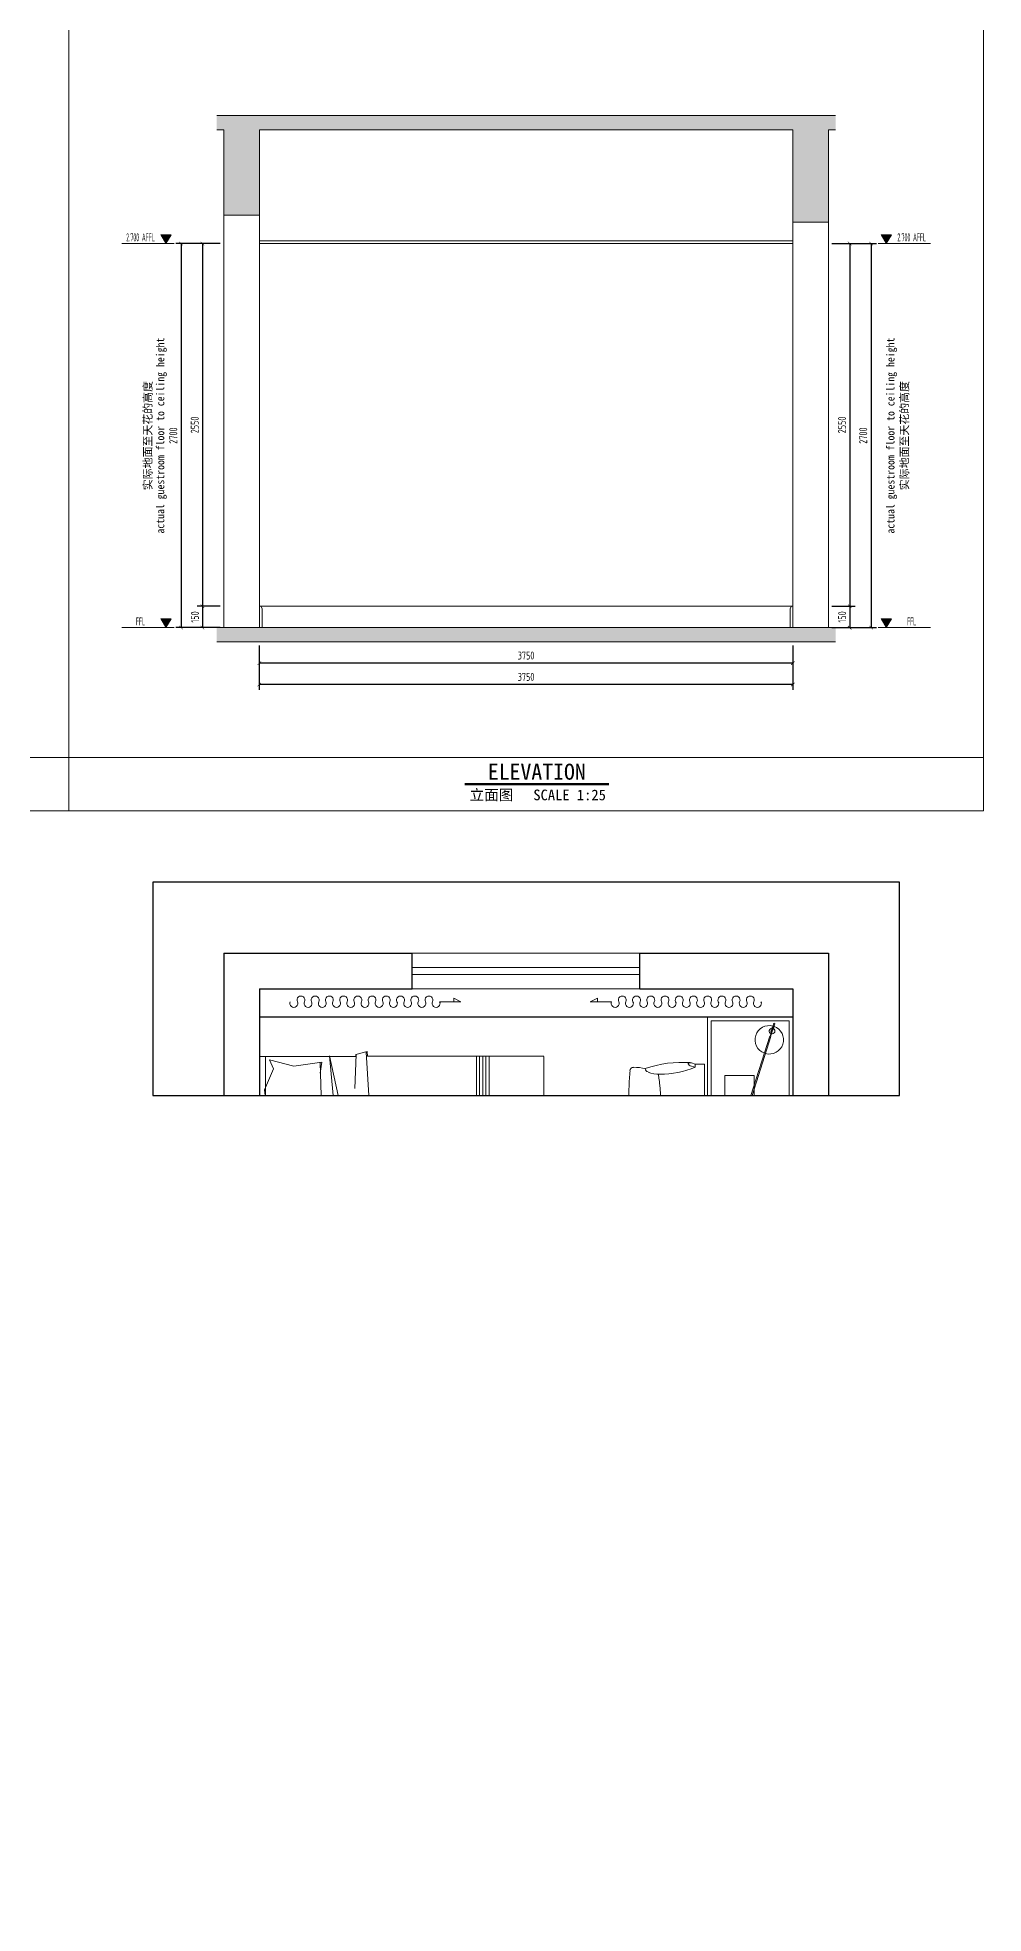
# Model space of a CAD drawing. Header units: millimetres. Extents: x 3162 to 221128, y -144913 to 11496.
# Drawn here: x 46529 to 53179, y -104629 to -91443 of the extents above; entities that cross this region are included whole.
import ezdxf
from ezdxf.enums import TextEntityAlignment as Align
from ezdxf.xclip import XClip

# ---------------------------------------------------------------- set-up
doc = ezdxf.new("R2010")
doc.units = ezdxf.units.MM
doc.header["$LTSCALE"] = 10
doc.header["$XCLIPFRAME"] = 2
doc.linetypes.add('DASH', pattern=[8.89, 6.35, -2.54])
doc.linetypes.add('HIDDEN', pattern=[9.525, 6.35, -3.175])
doc.layers.get('Defpoints').update_dxf_attribs({"color": 250})
for name, color, linetype, lineweight in [('Contour【轮廓线】', 94, 'Continuous', 0), ('Drawing【图框、表格】', 150, 'Continuous', 0), ('Elevation【立面图库】', 150, 'Continuous', 0), ('FC-Hatch【平面填充】', 250, 'Continuous', 0), ('FF-Curtain【平面窗帘】', 32, 'Continuous', 0), ('FF-Text【平面文字】', 2, 'Continuous', 0), ('FF-Win【窗】', 132, 'Continuous', 0), ('FF-【活动成品家具】', 51, 'Continuous', 0), ('Finish【完成面】', 2, 'Continuous', 0), ('Gray【中细线】', 8, 'Continuous', 0), ('Hidden【虚线】', 136, 'DASH', 0), ('RC-dimensions', 44, 'Continuous', 0), ('Wall【立面墙】', 252, 'Continuous', 0)]:
    doc.layers.add(name, color=color, linetype=linetype, lineweight=lineweight)
doc.layers.add('T-05天花灯具', color=4, linetype='Continuous')
doc.layers.add('WALL【墙体】', color=7, linetype='Continuous')
doc.styles.add('宋体', font='', dxfattribs={"width": 0.8})
doc.styles.add('尺寸标注', font='ARCHS.SHX', dxfattribs={"width": 0.8})
doc.styles.add('标高', font='ARCHS.SHX', dxfattribs={"width": 0.5})
doc.styles.add('线上图名', font='simhei.ttf')
doc.styles.add('线下图名', font='simhei.ttf')
doc.styles.get('宋体').set_extended_font_data('SimSun')
doc.dimstyles.new('海龙1：25', dxfattribs={"dimscale": 25, "dimtxt": 2.25, "dimasz": 1, "dimexe": 1.5, "dimexo": 1, "dimgap": 1, "dimtad": 1, "dimdec": 0, "dimrnd": 5, "dimdsep": 46, "dimtxsty": '尺寸标注', "dimblk": 'ARCHTICK', "dimblk1": 'ARCHTICK', "dimblk2": 'ARCHTICK', "dimcen": 1, "dimclrd": 44, "dimclre": 44, "dimclrt": 2, "dimadec": 0, "dimazin": 0, "dimtfac": 1, "dimtdec": 0, "dimtix": 1, "dimtmove": 2, "dimatfit": 3, "dimldrblk": 'hl_arrow2', "dimfxl": 5, "dimfxlon": 1, "dimarcsym": 0})
pattern_1 = [(225, (0, 0), (35.35534, -35.35534), []), (230, (0, 0), (-71.726018, 6.275218), [7.5, -82.5]), (175, (0, 0), (13.87511, -75.219228), [6, -66]), (280.4514, (-5.98, 0.52), (-57.85092, -68.94393), [6.374, -70.1142]), (226.1842, (-2e-15, -20), (-106.724086, 16.55189), [11.25, -123.75]), (276.6356, (-8.89, -18.62), (-93.46626, -97.41178), [9.56105, -105.1713]), (171.1842, (-2e-15, -20), (-93.46618, -97.41189), [9, -99]), (201, (-10, -15), (-59.690703, 40.261893), [7.5, -82.5]), (146, (-10, -15), (-24.33156, -72.515006), [6, -66]), (251.4514, (-14.974, -11.645), (-84.022234, -32.253037), [6.374, -70.1142]), (217.5, (0, 0), (-1.2159855, -33.2893854), [0.5, -65.2, 0.5, -67, 0.5, -66.25]), (187.5, (0, 0), (-26.306954, -39.441171), [0.5, -38.2, 0.5, -63.7, 0.5, -25.25]), (147.5, (22.3, -3e-15), (-53.3822436, 2.255487), [0.5, -25, 0.5, -78, 0.5, -103.5]), (137.5, (32.3, -4e-15), (-58.318617, -10.010498), [0.5, -32.5, 0.5, -51.8, 0.5, -73.5])]

# ---------------------------------------------------------------- blocks, each defined once
blk = doc.blocks.new('*U1186')
at = {"color": 2, "linetype": 'Continuous'}
blk.add_lwpolyline([(-17.26, 0, 0.7, 0.7, 0), (23.26, 0, 0.75, 0.75, 0)], format="xyseb", dxfattribs=at)
at = {"color": 2, "style": '线上图名', "flags": 8}
blk.add_attdef('EXISTING_PLAN', text='', height=4.5, dxfattribs=at).set_placement((3, 1.27), align=Align.CENTER)
at = {"color": 2, "style": '线下图名', "flags": 8}
blk.add_attdef('图名1', text='', height=3, dxfattribs=at).set_placement((-15.86, -1.5), align=Align.TOP_LEFT)
blk.add_attdef('比例1', text='', height=3, dxfattribs=at).set_placement((22.44, -1.5), align=Align.TOP_RIGHT)
blk = doc.blocks.new('海龙工具_踢脚线')
blk.add_lwpolyline([(20, 0), (20, 90), (10, 100), (0, 100)])
blk = doc.blocks.new('_ArchTick')
at = {"color": 2, "linetype": 'ByBlock', "const_width": 0.15}
blk.add_lwpolyline([(-0.5, -0.5), (0.5, 0.5)], dxfattribs=at)
blk = doc.blocks.new('*D1355')
at = {"layer": 'Defpoints', "color": 0, "transparency": 16777216}
for p in [(47838, -92891), (47688, -95441), (47838, -95441)]:
    blk.add_point(p, dxfattribs=at)
at = {"layer": 'RC-dimensions', "color": 44, "lineweight": -2, "transparency": 16777216}
for p, q in [((47813, -92891), (47651, -92891)), ((47688, -92891), (47688, -95441)), ((47813, -95441), (47651, -95441))]:
    blk.add_line(p, q, dxfattribs=at)
at = {"layer": 'RC-dimensions', "color": 44, "lineweight": -2, "transparency": 16777216, "xscale": 25, "yscale": 25, "zscale": 25}
for p, rotation in [((47688, -92891), 90), ((47688, -95441), 270)]:
    blk.add_blockref('_ArchTick', p, dxfattribs=dict(at, rotation=rotation))
at = {"layer": 'RC-dimensions', "color": 2, "transparency": 16777216, "insert": (47634, -94166), "char_height": 56.2, "attachment_point": 5, "rotation": 90, "style": '尺寸标注'}
blk.add_mtext('2550', dxfattribs=at)
blk = doc.blocks.new('hl_arrow2')
at = {"color": 2}
blk.add_line((-0.22, 0), (-1, 0), dxfattribs=at)
blk.add_lwpolyline([(-0.22, 0), (-0.86, -0.69), (-0.65, -0.86), (0, 0), (-0.65, 0.86), (-0.86, 0.69)], close=True, dxfattribs=at)
for points in [[(-0.86, 0.69), (-0.65, 0.86), (-0.22, 0), (0, 0)], [(-0.86, -0.69), (-0.65, -0.86), (-0.22, 0), (0, 0)]]:
    blk.add_solid(points, dxfattribs=at)
blk = doc.blocks.new('*D1356')
at = {"layer": 'Defpoints', "color": 0, "transparency": 16777216}
for p in [(47838, -95441), (47688, -95591), (47838, -95591)]:
    blk.add_point(p, dxfattribs=at)
at = {"layer": 'RC-dimensions', "color": 44, "lineweight": -2, "transparency": 16777216}
for p, q in [((47813, -95441), (47651, -95441)), ((47688, -95441), (47688, -95591)), ((47813, -95591), (47651, -95591))]:
    blk.add_line(p, q, dxfattribs=at)
at = {"layer": 'RC-dimensions', "color": 44, "lineweight": -2, "transparency": 16777216, "xscale": 25, "yscale": 25, "zscale": 25}
for p, rotation in [((47688, -95441), 90), ((47688, -95591), 270)]:
    blk.add_blockref('_ArchTick', p, dxfattribs=dict(at, rotation=rotation))
at = {"layer": 'RC-dimensions', "color": 2, "transparency": 16777216, "insert": (47635, -95516), "char_height": 56.2, "attachment_point": 5, "rotation": 90, "style": '尺寸标注'}
blk.add_mtext('150', dxfattribs=at)
blk = doc.blocks.new('*D1357')
at = {"layer": 'Defpoints', "color": 0, "transparency": 16777216}
for p in [(47838, -92891), (47538, -95591), (47838, -95591)]:
    blk.add_point(p, dxfattribs=at)
at = {"layer": 'RC-dimensions', "color": 44, "lineweight": -2, "transparency": 16777216}
for p, q in [((47663, -92891), (47501, -92891)), ((47538, -92891), (47538, -95591)), ((47663, -95591), (47501, -95591))]:
    blk.add_line(p, q, dxfattribs=at)
at = {"layer": 'RC-dimensions', "color": 44, "lineweight": -2, "transparency": 16777216, "xscale": 25, "yscale": 25, "zscale": 25}
for p, rotation in [((47538, -92891), 90), ((47538, -95591), 270)]:
    blk.add_blockref('_ArchTick', p, dxfattribs=dict(at, rotation=rotation))
at = {"layer": 'RC-dimensions', "color": 2, "transparency": 16777216, "insert": (47483, -94241), "char_height": 56.2, "attachment_point": 5, "rotation": 90, "style": '尺寸标注'}
blk.add_mtext('2700', dxfattribs=at)
blk = doc.blocks.new('海龍_立面标识')
at = {"style": '宋体', "width": 0.9, "flags": 8}
blk.add_attdef('FLOOR_HEIGHT', text='', height=2.25, rotation=90, dxfattribs=at).set_placement((0, 0), align=Align.CENTER)
at = {"style": '宋体', "flags": 8}
blk.add_attdef('HEIGHT', text='', height=2.25, rotation=90, dxfattribs=at).set_placement((-3.5, 0), align=Align.CENTER)
blk = doc.blocks.new('hl_Elevation-A2')
blk.add_hatch(color=150).paths.add_polyline_path([(3.74, 2.47), (2.27, 0), (0.8, 2.47)])
at = {"color": 150}
blk.add_line((0, 0), (14.67, 0), dxfattribs=at)
blk.add_lwpolyline([(3.74, 2.47), (2.27, 0), (0.8, 2.47)], close=True, dxfattribs=at)
at = {"color": 2, "style": '标高', "width": 0.8, "flags": 8}
blk.add_attdef('HEIGHT', text='', height=2.25, dxfattribs=at).set_placement((9.42, 1.75), align=Align.MIDDLE_CENTER)
blk = doc.blocks.new('*D1358')
at = {"layer": 'Defpoints', "color": 0, "transparency": 16777216}
for p in [(52088, -92891), (52088, -95441), (52238, -95441)]:
    blk.add_point(p, dxfattribs=at)
at = {"layer": 'RC-dimensions', "color": 44, "lineweight": -2, "transparency": 16777216}
for p, q in [((52113, -92891), (52276, -92891)), ((52238, -92891), (52238, -95441)), ((52113, -95441), (52276, -95441))]:
    blk.add_line(p, q, dxfattribs=at)
at = {"layer": 'RC-dimensions', "color": 44, "lineweight": -2, "transparency": 16777216, "xscale": 25, "yscale": 25, "zscale": 25}
for p, rotation in [((52238, -92891), 90), ((52238, -95441), 270)]:
    blk.add_blockref('_ArchTick', p, dxfattribs=dict(at, rotation=rotation))
at = {"layer": 'RC-dimensions', "color": 2, "transparency": 16777216, "insert": (52184, -94166), "char_height": 56.2, "attachment_point": 5, "rotation": 90, "style": '尺寸标注'}
blk.add_mtext('2550', dxfattribs=at)
blk = doc.blocks.new('*D1359')
at = {"layer": 'Defpoints', "color": 0, "transparency": 16777216}
for p in [(52088, -95441), (52088, -95591), (52238, -95591)]:
    blk.add_point(p, dxfattribs=at)
at = {"layer": 'RC-dimensions', "color": 44, "lineweight": -2, "transparency": 16777216}
for p, q in [((52113, -95441), (52276, -95441)), ((52238, -95441), (52238, -95591)), ((52113, -95591), (52276, -95591))]:
    blk.add_line(p, q, dxfattribs=at)
at = {"layer": 'RC-dimensions', "color": 44, "lineweight": -2, "transparency": 16777216, "xscale": 25, "yscale": 25, "zscale": 25}
for p, rotation in [((52238, -95441), 90), ((52238, -95591), 270)]:
    blk.add_blockref('_ArchTick', p, dxfattribs=dict(at, rotation=rotation))
at = {"layer": 'RC-dimensions', "color": 2, "transparency": 16777216, "insert": (52185, -95516), "char_height": 56.2, "attachment_point": 5, "rotation": 90, "style": '尺寸标注'}
blk.add_mtext('150', dxfattribs=at)
blk = doc.blocks.new('*D1360')
at = {"layer": 'Defpoints', "color": 0, "transparency": 16777216}
for p in [(52088, -92891), (52088, -95591), (52388, -95591)]:
    blk.add_point(p, dxfattribs=at)
at = {"layer": 'RC-dimensions', "color": 44, "lineweight": -2, "transparency": 16777216}
for p, q in [((52263, -92891), (52426, -92891)), ((52388, -92891), (52388, -95591)), ((52263, -95591), (52426, -95591))]:
    blk.add_line(p, q, dxfattribs=at)
at = {"layer": 'RC-dimensions', "color": 44, "lineweight": -2, "transparency": 16777216, "xscale": 25, "yscale": 25, "zscale": 25}
for p, rotation in [((52388, -92891), 90), ((52388, -95591), 270)]:
    blk.add_blockref('_ArchTick', p, dxfattribs=dict(at, rotation=rotation))
at = {"layer": 'RC-dimensions', "color": 2, "transparency": 16777216, "insert": (52333, -94241), "char_height": 56.2, "attachment_point": 5, "rotation": 90, "style": '尺寸标注'}
blk.add_mtext('2700', dxfattribs=at)
blk = doc.blocks.new('*D1361')
at = {"layer": 'Defpoints', "color": 0, "transparency": 16777216}
for p in [(48088, -95691), (51838, -95691), (48088, -95841)]:
    blk.add_point(p, dxfattribs=at)
at = {"layer": 'RC-dimensions', "color": 44, "lineweight": -2, "transparency": 16777216}
for p, q in [((48088, -95716), (48088, -95879)), ((51838, -95716), (51838, -95879)), ((51838, -95841), (48088, -95841))]:
    blk.add_line(p, q, dxfattribs=at)
at = {"layer": 'RC-dimensions', "color": 44, "lineweight": -2, "transparency": 16777216, "xscale": 25, "yscale": 25, "zscale": 25, "rotation": 180}
blk.add_blockref('_ArchTick', (48088, -95841), dxfattribs=at)
at = {"layer": 'RC-dimensions', "color": 44, "lineweight": -2, "transparency": 16777216, "xscale": 25, "yscale": 25, "zscale": 25}
blk.add_blockref('_ArchTick', (51838, -95841), dxfattribs=at)
at = {"layer": 'RC-dimensions', "color": 2, "transparency": 16777216, "insert": (49963, -95787), "char_height": 56.2, "attachment_point": 5, "style": '尺寸标注'}
blk.add_mtext('3750', dxfattribs=at)
blk = doc.blocks.new('*D1362')
at = {"layer": 'Defpoints', "color": 0, "transparency": 16777216}
for p in [(48088, -95691), (51838, -95691), (48088, -95991)]:
    blk.add_point(p, dxfattribs=at)
at = {"layer": 'RC-dimensions', "color": 44, "lineweight": -2, "transparency": 16777216}
for p, q in [((48088, -95866), (48088, -96029)), ((51838, -95991), (48088, -95991)), ((51838, -95866), (51838, -96029))]:
    blk.add_line(p, q, dxfattribs=at)
at = {"layer": 'RC-dimensions', "color": 44, "lineweight": -2, "transparency": 16777216, "xscale": 25, "yscale": 25, "zscale": 25, "rotation": 180}
blk.add_blockref('_ArchTick', (48088, -95991), dxfattribs=at)
at = {"layer": 'RC-dimensions', "color": 44, "lineweight": -2, "transparency": 16777216, "xscale": 25, "yscale": 25, "zscale": 25}
blk.add_blockref('_ArchTick', (51838, -95991), dxfattribs=at)
at = {"layer": 'RC-dimensions', "color": 2, "transparency": 16777216, "insert": (49963, -95937), "char_height": 56.2, "attachment_point": 5, "style": '尺寸标注'}
blk.add_mtext('3750', dxfattribs=at)
blk = doc.blocks.new('1500平10100181')
at = {"ltscale": 300}
for p, q in [((-1271, 992), (-771, 992)), ((-1271, 492), (-1271, 992)), ((-771, 992), (-771, 492)), ((-749, 1000), (603, 1000)), ((-749, 1000), (-749, 374)), ((603, 1000), (603, 321)), ((603, 1000), (603, 346)), ((-771, 492), (-1271, 492)), ((-1271, 492), (-771, 492)), ((-749, 374), (-776, 312)), ((-776, 312), (-740, 258)), ((-749, 271), (-749, -1000)), ((639, 243), (606, 240)), ((606, 240), (606, -1000)), ((-749, -1000), (603, -1000)), ((603, -1000), (-749, -1000))]:
    blk.add_line(p, q, dxfattribs=at)
at = {"color": 8}
for p, q in [((-1021, 967), (-1021, 516)), ((-771, 492), (-771, 992)), ((-749, 958), (603, 958)), ((-570, 911), (-278, 946)), ((-278, 946), (-138, 884)), ((-39, 937), (32, 893)), ((-39, 937), (77, 928)), ((-39, 902), (-39, 937)), ((77, 928), (369, 964)), ((369, 964), (517, 902)), ((517, 902), (580, 928)), ((580, 928), (535, 759)), ((-686, 884), (-686, 920)), ((-686, 920), (-615, 875)), ((-686, 920), (-570, 911)), ((-668, 669), (-686, 884)), ((-138, 884), (-75, 911)), ((-75, 911), (-120, 741)), ((-21, 687), (-39, 902)), ((-1255, 742), (-787, 742)), ((-704, 535), (-668, 669)), ((-120, 741), (-93, 544)), ((-57, 552), (-21, 687)), ((535, 759), (562, 562)), ((-633, 544), (-704, 535)), ((-606, 587), (-703, 538)), ((-516, 544), (-633, 544)), ((-156, 553), (-516, 544)), ((-93, 544), (-156, 553)), ((14, 562), (-94, 548)), ((17, 589), (-73, 544)), ((131, 562), (14, 562)), ((561, 572), (131, 562)), ((486, 573), (486, 571)), ((562, 562), (486, 573)), ((-749, 383), (607, 508)), ((607, 508), (-48, 365)), ((-740, 258), (172, 347)), ((378, 329), (616, 320)), ((603, 346), (603, 321)), ((603, 321), (616, 321)), ((616, 321), (639, 243)), ((634, 249), (-740, 168)), ((-740, 168), (-361, 213)), ((-321, -1000), (-321, 187)), ((-300, -1000), (-300, 188)), ((-276, -1000), (-276, 189)), ((-255, -1000), (-255, 190)), ((-231, -1000), (-231, 191)), ((230, -1000), (230, 228)), ((251, -1000), (251, 229)), ((275, -1000), (275, 230)), ((295, -1000), (295, 231)), ((319, -1000), (319, 233)), ((-749, -526), (603, -526)), ((-749, -547), (603, -547)), ((-749, -571), (603, -571)), ((-749, -592), (603, -592)), ((-749, -616), (603, -616))]:
    blk.add_line(p, q, dxfattribs=at)
for radius in [175, 72.2]:
    blk.add_circle((-1021, 742), radius, dxfattribs=at)
blk = doc.blocks.new('hlw_3_1600_250')
for p, q in [((-0.5, 0.078125), (0.5, 0.078125)), ((-0.5, -0.078125), (0.5, -0.078125))]:
    blk.add_line(p, q)
at = {"linetype": 'HIDDEN', "ltscale": 15}
for p, q in [((-0.5, 0.015625), (0.5, 0.015625)), ((-0.5, -0.015625), (0.5, -0.015625))]:
    blk.add_line(p, q, dxfattribs=at)
blk = doc.blocks.new('tasklight')
at = {"color": 251}
for p, q in [((458, 270), (496, 282)), ((459, 266), (497, 278)), ((475, 265), (527, 282)), ((488, 282), (493, 284)), ((489, 280), (488, 282)), ((492, 271), (490, 275)), ((493, 282), (493, 284)), ((496, 272), (495, 277)), ((497, 278), (496, 282)), ((-25, 96), (440, 243)), ((-23, 89), (443, 235)), ((471, 227), (509, 239)), ((473, 223), (511, 235)), ((484, 237), (536, 253)), ((501, 242), (502, 237)), ((504, 230), (509, 232)), ((504, 232), (504, 230)), ((505, 243), (507, 239)), ((508, 234), (509, 232)), ((509, 239), (511, 235)), ((-116, 68), (-71, 82)), ((-113, 60), (-116, 68)), ((-113, 60), (-68, 74)), ((-96, 72), (-24, 94)), ((-95, 68), (-96, 72)), ((-95, 68), (-23, 91)), ((-72, 85), (-56, 90)), ((-71, 82), (-72, 85)), ((-56, 87), (-71, 82)), ((-71, 82), (-70, 80)), ((-69, 76), (-68, 74)), ((-67, 81), (-68, 83)), ((-58, 84), (-58, 86)), ((-56, 87), (-56, 90)), ((-23, 89), (-25, 96))]:
    blk.add_line(p, q, dxfattribs=at)
for radius in [35, 15]:
    blk.add_circle((572, 280), radius, dxfattribs=at)
for centre, radius, start, end in [((465, 246), 25, 107.4853, 287.4853), ((465, 246), 20, 107.4853, 287.4853), ((479, 251), 15, 107.4853, 287.4853), ((572, 280), 70, 209.8589, 185.1116), ((572, 280), 45, 178.014, 216.9565), ((0, 100), 100, 19.7777, 195.1928), ((0, 100), 100, 199.7777, 15.1928), ((-62, 80), 20, 209.0222, 185.9483)]:
    blk.add_arc(centre, radius, start, end, dxfattribs=at)
blk = doc.blocks.new('海龙_04090929')
at = {"color": 0, "linetype": 'ByBlock'}
for p, q in [((-279, -136, 0), (-271, -110, 0)), ((-271, -110, 0), (-271, -45, 0)), ((271, -45, 0), (-271, -45, 0)), ((-271, -110, 0), (-250, -109, 0)), ((-271, -110, 0), (-250, -109, 0)), ((-250, -109, 0), (-258, -144, 0)), ((-250, -109, 0), (-258, -144, 0)), ((250, -109, 0), (258, -144, 0)), ((271, -109, 0), (250, -109, 0)), ((250, -109, 0), (258, -144, 0)), ((271, -109, 0), (250, -109, 0)), ((271, -109, 0), (271, -45, 0)), ((279, -135, 0), (271, -109, 0))]:
    blk.add_line(p, q, dxfattribs=at)
at = {"ltscale": 500}
blk.add_lwpolyline([(600, 577), (600, -23), (-600, -23), (-600, 577)], close=True, dxfattribs=at)
at = {"color": 251}
for points in [[(575, 552), (575, 2), (-575, 2), (-575, 552)], [(484, 61), (234, 61), (234, 411), (484, 411)], [(-190, 305), (190, 305), (190, 98), (-190, 98)]]:
    blk.add_lwpolyline(points, close=True, dxfattribs=at)
blk.add_lwpolyline([(281, 411), (281, 454), (531, 454), (531, 104), (484, 104)], dxfattribs=at)
at = {"color": 0, "linetype": 'ByBlock'}
for centre, radius, start, end in [((-825, -356, 0), 626, 359.8413, 23.2355), ((-825, -356, 0), 626, 359.8413, 23.2355), ((826, -354, 0), 626, 156.949, 180.3432), ((826, -354, 0), 626, 156.949, 180.3432), ((490, -202, 0), 773, 175.8034, 199.5327), ((-255, -145, 0), 25.4, 158.9901, 180.625), ((-255, -145, 0), 25.4, 180.625, 200.6267), ((-255, -145, 0), 25.4, 180.625, 200.6267), ((-273, -152, 0), 6.35, 200.6267, 296.646), ((-273, -152, 0), 6.35, 200.6267, 296.646), ((-282, -135, 0), 25.4, 296.646, 338.2826), ((-282, -135, 0), 25.4, 296.646, 338.2826), ((-490, -204, 0), 773, 340.6518, 4.3811), ((282, -134, 0), 25.4, 201.9019, 243.5385), ((282, -134, 0), 25.4, 201.9019, 243.5385), ((273, -151, 0), 6.35, 243.5385, 339.5578), ((273, -151, 0), 6.35, 243.5385, 339.5578), ((256, -144, 0), 25.4, 359.5595, 21.1944), ((256, -144, 0), 25.4, 339.5578, 359.5595), ((256, -144, 0), 25.4, 339.5578, 359.5595), ((-411, -361, 0), 212, 337.8885, 0.9101), ((-411, -361, 0), 212, 337.8885, 0.9101), ((2, -1560, 0), 1208, 80.5641, 99.6204), ((2, -1560, 0), 1208, 80.5641, 99.6204), ((412, -360, 0), 212, 179.2744, 202.296), ((412, -360, 0), 212, 179.2744, 202.296), ((134, -546, 0), 382, 167.1139, 179.4864), ((-240, -435, 0), 25.4, 273.3566, 346.6742), ((-240, -435, 0), 25.4, 273.3566, 346.6742), ((241, -435, 0), 25.4, 193.5103, 266.8279), ((241, -435, 0), 25.4, 193.5103, 266.8279), ((-132, -546, 0), 382, 0.6981, 13.0706), ((-222, -543, 0), 25.4, 179.5077, 265.2204), ((-3, 2077, 0), 2654, 265.2204, 274.9641), ((224, -542, 0), 25.4, 274.9641, 0.6768)]:
    blk.add_arc(centre, radius, start, end, dxfattribs=at)
at = {"color": 251, "extrusion": (-2.3211e-12, 1.2757e-12, -1), "zscale": -1, "rotation": 180.1031689503806}
blk.add_blockref('tasklight', (441, 511, 0), dxfattribs=at)
blk = doc.blocks.new('海龙_08067598')
at = {"layer": 'Defpoints'}
blk.add_line((-2925, 1875), (-2925, -1875), dxfattribs=at)
at = {"layer": 'FF-Curtain【平面窗帘】'}
for points in [[(-3034, 1651, -1.6), (-3034, 1601, 1.6), (-3034, 1551, -1.6), (-3034, 1501, 1.6), (-3034, 1451, -1.6), (-3034, 1401, 1.6), (-3034, 1351, -1.6), (-3034, 1301, 1.6), (-3034, 1251, -1.6), (-3034, 1201, 1.6), (-3034, 1151, -1.6), (-3034, 1101, 1.6), (-3034, 1051, -1.6), (-3034, 1001, 1.6), (-3034, 951, -1.6), (-3034, 901, 1.6), (-3034, 851, -1.6), (-3034, 801, 1.6), (-3034, 751, -1.6), (-3034, 701, 1.6), (-3034, 651, -1.6), (-3034, 601), (-3034, 551), (-3034, 501), (-3034, 451), (-3059, 501), (-3034, 501)], [(-3034, -1658, 1.6), (-3034, -1608, -1.6), (-3034, -1558, 1.6), (-3034, -1508, -1.6), (-3034, -1458, 1.6), (-3034, -1408, -1.6), (-3034, -1358, 1.6), (-3034, -1308, -1.6), (-3034, -1258, 1.6), (-3034, -1208, -1.6), (-3034, -1158, 1.6), (-3034, -1108, -1.6), (-3034, -1058, 1.6), (-3034, -1008, -1.6), (-3034, -958, 1.6), (-3034, -908, -1.6), (-3034, -858, 1.6), (-3034, -808, -1.6), (-3034, -758, 1.6), (-3034, -708, -1.6), (-3034, -658, 1.6), (-3034, -608), (-3034, -558), (-3034, -508), (-3034, -458), (-3059, -508), (-3034, -508)]]:
    blk.add_lwpolyline(points, format="xyb", dxfattribs=at)
at = {"layer": 'WALL【墙体】'}
for p, q in [((-3375, 800), (-3375, 2125)), ((-3375, 2125), (3125, 2125)), ((-3125, 800), (-3125, 1875)), ((-3125, 1875), (3125, 1875)), ((-3125, 800), (-3375, 800)), ((-3375, -2125), (-3375, -800)), ((-3125, -800), (-3375, -800)), ((-3125, -1875), (-3125, -800)), ((-3125, -1875), (3125, -1875)), ((-3375, -2125), (3375, -2125))]:
    blk.add_line(p, q, dxfattribs=at)
at = {"layer": 'FF-Win【窗】', "xscale": 1600, "yscale": 1600, "zscale": 1600, "rotation": 90}
blk.add_blockref('hlw_3_1600_250', (-3250, 0), dxfattribs=at)
at = {"layer": 'FF-【活动成品家具】'}
blk.add_blockref('海龙_04090929', (-2325, 1298), dxfattribs=at)
at = {"layer": 'FF-【活动成品家具】', "rotation": 180}
blk.add_blockref('1500平10100181', (-2046, -875), dxfattribs=at)

msp = doc.modelspace()

# ---------------------------------------------------------------- hatches: boundary and pattern name
at = {"layer": 'FC-Hatch【平面填充】'}
h = msp.add_hatch(dxfattribs=at)
h.set_pattern_fill('钢筋混凝土', color=256, scale=50, angle=180, style=0, pattern_type=2)
h.set_pattern_definition(pattern_1)
h.paths.add_polyline_path([(47788.5, -91991.1), (52138.5, -91991.1), (52138.5, -92091.1), (52088.5, -92091.1), (52088.5, -92741.1), (51838.5, -92741.1), (51838.5, -92091.1), (48088.5, -92091.1), (48088.5, -92691.1), (47838.5, -92691.1), (47838.5, -92091.1), (47788.5, -92091.1)])
h = msp.add_hatch(dxfattribs=at)
h.set_pattern_fill('钢筋混凝土', color=256, scale=50, angle=180, style=0, pattern_type=2)
h.set_pattern_definition(pattern_1)
h.paths.add_polyline_path([(47788.5, -95691.1), (47788.5, -95591.1), (52138.5, -95591.1), (52138.5, -95691.1)])

# ---------------------------------------------------------------- linework, layer by layer
at = {"layer": 'Contour【轮廓线】'}
msp.add_line((48088.5, -95441.1), (51838.5, -95441.1), dxfattribs=at)
at = {"layer": 'Drawing【图框、表格】'}
msp.add_line((46748.4, -96879.3), (46748.4, -85476.6), dxfattribs=at)
for points in [[(37818.3, -96879.3), (37818.3, -85476.6), (53178.5, -85476.6), (53178.5, -96879.3)], [(37818.3, -96879.3), (37818.3, -85476.6), (53178.5, -85476.6), (53178.5, -96879.3)], [(37818.3, -96879.3), (37818.3, -96504.3), (53178.5, -96504.3), (53178.5, -96879.3)]]:
    msp.add_lwpolyline(points, close=True, dxfattribs=at)
at = {"layer": 'Finish【完成面】'}
for p, q in [((48088.5, -92891.1), (48088.5, -95591.1)), ((51838.5, -92891.1), (48088.5, -92891.1)), ((51838.5, -92891.1), (51838.5, -95591.1)), ((48088.5, -95591.1), (51838.5, -95591.1))]:
    msp.add_line(p, q, dxfattribs=at)
at = {"layer": 'Gray【中细线】'}
msp.add_line((51838.5, -92871.1), (48088.5, -92871.1), dxfattribs=at)
at = {"layer": 'Hidden【虚线】'}
msp.add_lwpolyline([(47338.5, -97379.3), (47338.5, -98879.3), (52588.5, -98879.3), (52588.5, -97379.3)], close=True, dxfattribs=at)
at = {"layer": 'Wall【立面墙】'}
msp.add_line((52138.5, -91991.1), (47788.5, -91991.1), dxfattribs=at)
msp.add_lwpolyline([(52138.5, -92091.1), (52088.5, -92091.1), (52088.5, -92741.1), (51838.5, -92741.1), (51838.5, -92091.1), (48088.5, -92091.1), (48088.5, -92691.1), (47838.5, -92691.1), (47838.5, -92091.1), (47788.5, -92091.1)], dxfattribs=at)
for points in [[(48088.5, -95591.1), (48088.5, -92691.1), (47838.5, -92691.1), (47838.5, -95591.1)], [(51838.5, -95591.1), (51838.5, -92741.1), (52088.5, -92741.1), (52088.5, -95591.1)], [(47788.5, -95591.1), (47788.5, -95591.1), (52138.5, -95591.1), (52138.5, -95591.1)], [(47788.5, -95691.1), (47788.5, -95691.1), (52138.5, -95691.1), (52138.5, -95691.1)]]:
    msp.add_lwpolyline(points, close=True, dxfattribs=at)

# ---------------------------------------------------------------- block references
at = {"layer": 'Contour【轮廓线】', "yscale": 1.5}
msp.add_blockref('海龙工具_踢脚线', (48088.5, -95591.1), dxfattribs=at)
at = {"layer": 'Contour【轮廓线】', "xscale": -1, "yscale": 1.5}
msp.add_blockref('海龙工具_踢脚线', (51838.5, -95591.1), dxfattribs=at)
at = {"layer": 'Elevation【立面图库】'}
ref = msp.add_blockref('hl_Elevation-A2', (47488.5, -92891.1), dxfattribs=dict(at, xscale=-25, yscale=25, zscale=25))
ref.add_attrib('HEIGHT', '2.700 AFFL', dxfattribs={"layer": '0', "color": 2, "height": 56.25, "style": '标高', "width": 0.5}).set_placement((47253, -92847.4), align=Align.MIDDLE_CENTER)
ref = msp.add_blockref('hl_Elevation-A2', (52438.5, -92891.1), dxfattribs=dict(at, xscale=25, yscale=25, zscale=25))
ref.add_attrib('HEIGHT', '2.700 AFFL', dxfattribs={"layer": '0', "color": 2, "height": 56.25, "style": '标高', "width": 0.5}).set_placement((52674, -92847.4), align=Align.MIDDLE_CENTER)
ref = msp.add_blockref('hl_Elevation-A2', (47488.5, -95591.1), dxfattribs=dict(at, xscale=-25, yscale=25, zscale=25))
ref.add_attrib('HEIGHT', 'FFL', dxfattribs={"layer": '0', "color": 2, "height": 56.25, "style": '标高', "width": 0.5}).set_placement((47253, -95547.4), align=Align.MIDDLE_CENTER)
ref = msp.add_blockref('hl_Elevation-A2', (52438.5, -95591.1), dxfattribs=dict(at, xscale=25, yscale=25, zscale=25))
ref.add_attrib('HEIGHT', 'FFL', dxfattribs={"layer": '0', "color": 2, "height": 56.25, "style": '标高', "width": 0.5}).set_placement((52674, -95547.4), align=Align.MIDDLE_CENTER)
at = {"layer": 'FF-Text【平面文字】'}
ref = msp.add_blockref('海龍_立面标识', (47419.7, -94241.1), dxfattribs=dict(at, xscale=25, yscale=25, zscale=25))
ref.add_attrib('FLOOR_HEIGHT', 'actual guestroom floor to ceiling height', dxfattribs={"layer": '0', "height": 56.25, "rotation": 90, "style": '宋体', "width": 0.9}).set_placement((47419.7, -94241.1), align=Align.CENTER)
ref.add_attrib('HEIGHT', '实际地面至天花的高度', dxfattribs={"layer": '0', "height": 56.25, "rotation": 90, "style": '宋体'}).set_placement((47332.2, -94241.1), align=Align.CENTER)
ref = msp.add_blockref('海龍_立面标识', (52507.2, -94241.1), dxfattribs=dict(at, xscale=-25, yscale=25, zscale=25))
ref.add_attrib('FLOOR_HEIGHT', 'actual guestroom floor to ceiling height', dxfattribs={"layer": '0', "height": 56.25, "rotation": 90, "style": '宋体', "width": 0.9}).set_placement((52552.8, -94241.1), align=Align.CENTER)
ref.add_attrib('HEIGHT', '实际地面至天花的高度', dxfattribs={"layer": '0', "height": 56.25, "rotation": 90, "style": '宋体'}).set_placement((52651, -94241.1), align=Align.CENTER)
at = {"layer": 'T-05天花灯具'}
ref = msp.add_blockref('*U1186', (49963.5, -96691.8), dxfattribs=dict(at, xscale=25, yscale=25, zscale=25))
ref.add_attrib('比例1', 'SCALE 1:25', dxfattribs={"layer": '0', "color": 2, "height": 75, "style": '线下图名'}).set_placement((50524.3, -96729.3), align=Align.TOP_RIGHT)
ref.add_attrib('EXISTING_PLAN', 'ELEVATION', dxfattribs={"layer": '0', "color": 2, "height": 112.5, "style": '线上图名'}).set_placement((50038.4, -96660), align=Align.CENTER)
ref.add_attrib('图名1', '立面图', dxfattribs={"layer": '0', "color": 2, "height": 75, "style": '线下图名'}).set_placement((49566.9, -96729.3), align=Align.TOP_LEFT)
at = {"layer": 'WALL【墙体】'}
ref = msp.add_blockref('海龙_08067598', (49963.5, -101254.3), dxfattribs=dict(at, rotation=270))
XClip(ref).set_block_clipping_path([(-3874.9999970285, -2625.0000153276), (-2374.9999970285, 2624.9999846724)])

# ---------------------------------------------------------------- dimensions: what is measured, and where the dimension line sits
at = {"layer": 'RC-dimensions'}
for base, p1, p2, angle, picture, middle in [((47538.5, -95591.1), (47838.5, -92891.1), (47838.5, -95591.1), 270, '*D1357', (47483, -94241.1)), ((47688.5, -95441.1), (47838.5, -92891.1), (47838.5, -95441.1), 270, '*D1355', (47634.2, -94166.1)), ((52238.5, -95441.1), (52088.5, -92891.1), (52088.5, -95441.1), 270, '*D1358', (52184.2, -94166.1)), ((52388.5, -95591.1), (52088.5, -92891.1), (52088.5, -95591.1), 270, '*D1360', (52333, -94241.1)), ((47688.5, -95591.1), (47838.5, -95441.1), (47838.5, -95591.1), 270, '*D1356', (47635.3, -95516.1)), ((52238.5, -95591.1), (52088.5, -95441.1), (52088.5, -95591.1), 270, '*D1359', (52185.3, -95516.1)), ((48088.5, -95841.1), (51838.5, -95691.1), (48088.5, -95691.1), 180, '*D1361', (49963.5, -95786.8)), ((48088.5, -95991.1), (51838.5, -95691.1), (48088.5, -95691.1), 180, '*D1362', (49963.5, -95936.8))]:
    dim = msp.add_linear_dim(base=base, p1=p1, p2=p2, angle=angle, dimstyle='海龙1：25', override={"dimscale": 25, "dimtxsty": '尺寸标注', "dimblk1": 'ArchTick', "dimblk2": 'ArchTick', "dimsah": 1, "dimclrt": 2}, dxfattribs=at)
    dim.commit()
    dim.dimension.update_dxf_attribs({"geometry": picture, "text_midpoint": middle})

doc.saveas('drawing.dxf')
